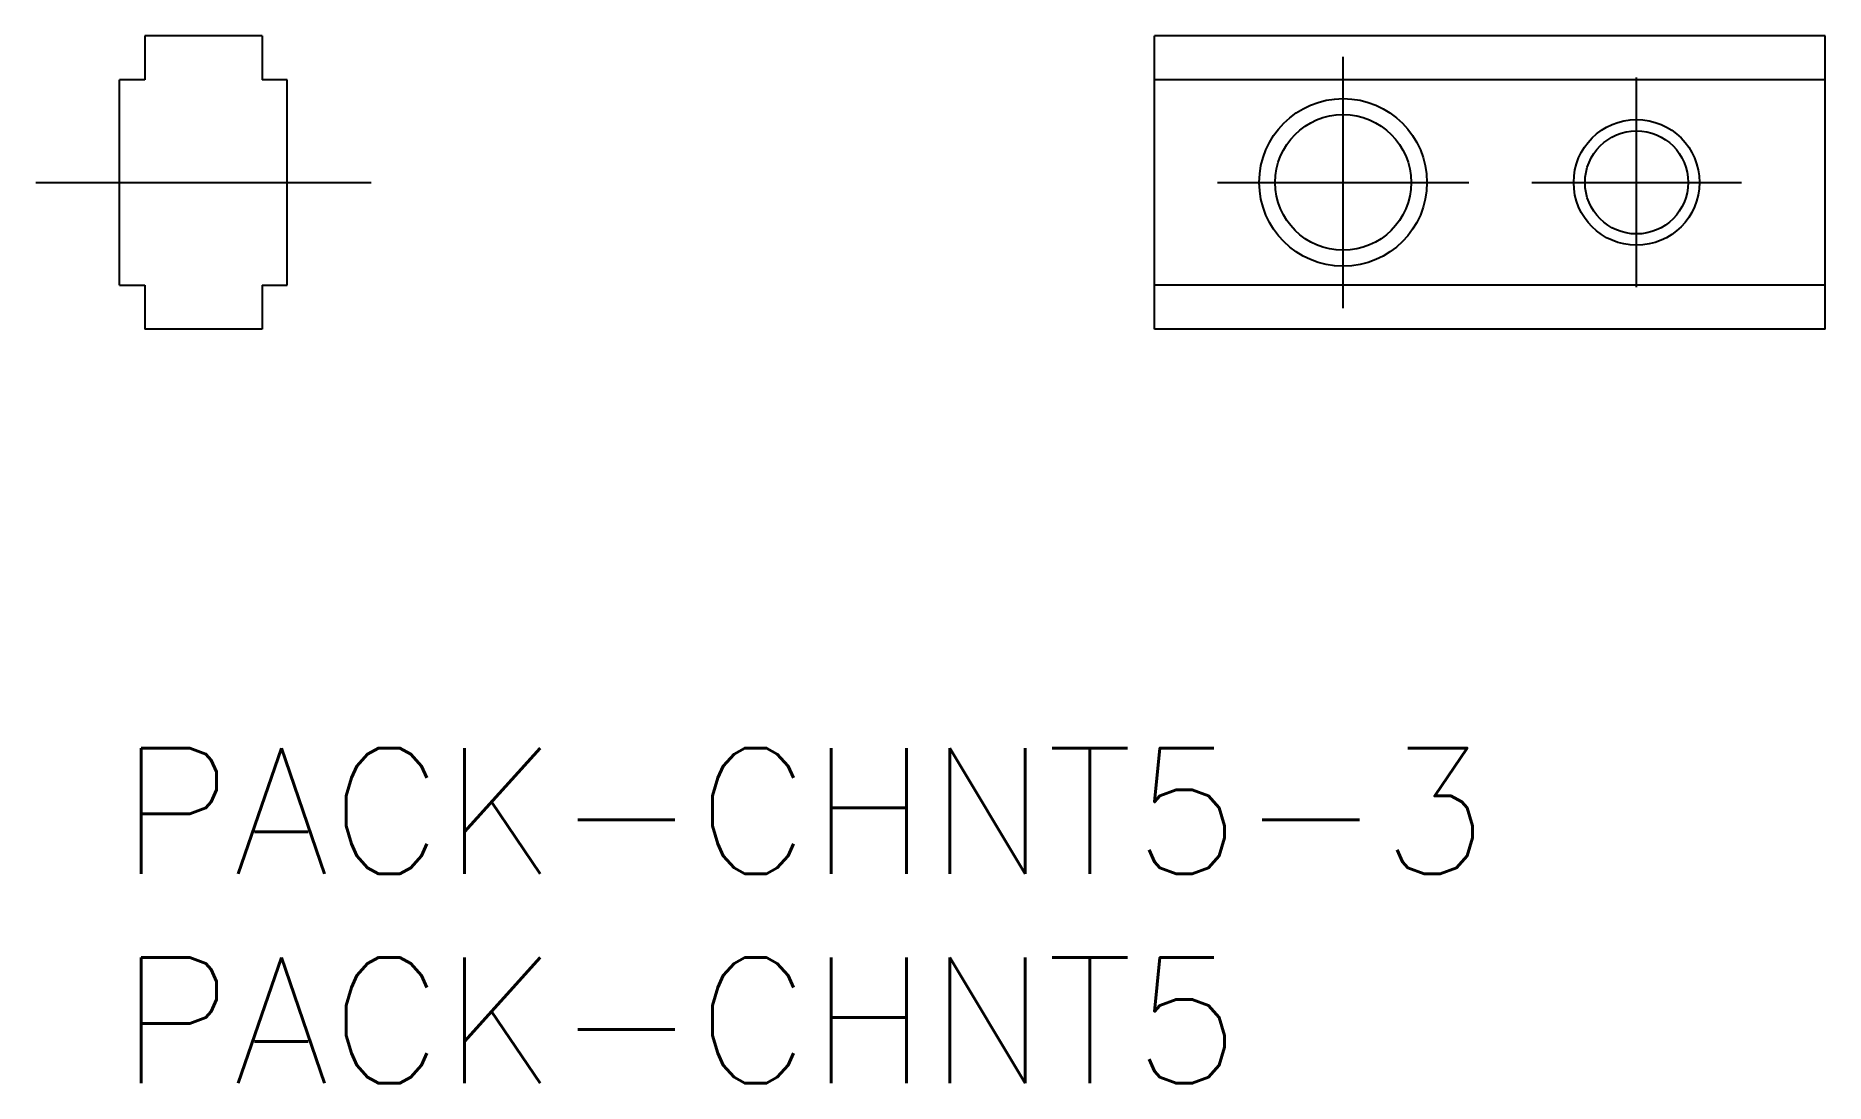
# Model space of a CAD drawing. Extents: x -2 to 40.7, y -8 to 17.
import ezdxf

# ---------------------------------------------------------------- set-up
doc = ezdxf.new("R2010")
doc.units = 0
doc.header["$LTSCALE"] = 0.5
doc.linetypes.add('CENTER', pattern=[50.8, 31.75, -6.35, 6.35, -6.35])
for name, color, linetype in [('MSM_CENTER', 1, 'CENTER'), ('MSM_CONTINUOUS', 7, 'CONTINUOUS'), ('MSM_NARROW', 5, 'CONTINUOUS'), ('MSM_PART_NUMBER', 7, 'CONTINUOUS')]:
    doc.layers.add(name, color=color, linetype=linetype)
doc.styles.get("Standard").update_dxf_attribs({"font": 'txt.shx', "height": 3, "bigfont": 'bigfont.shx'})

# ---------------------------------------------------------------- blocks, each defined once
blk = doc.blocks.new('*U16')
at = {"layer": 'MSM_PART_NUMBER'}
blk.add_text('PACK-CHNT5-3', height=3, dxfattribs=at).set_placement((0, -3))
blk = doc.blocks.new('*U17')
at = {"layer": 'MSM_PART_NUMBER'}
blk.add_text('PACK-CHNT5', height=3, dxfattribs=at).set_placement((0, -8))

msp = doc.modelspace()

# ---------------------------------------------------------------- linework, layer by layer
at = {"layer": 'MSM_CENTER'}
for p, q in [((29.184, 10.5), (29.184, 16.5)), ((36.184, 11), (36.184, 16)), ((-2, 13.5), (6, 13.5)), ((26.184, 13.5), (32.184, 13.5)), ((33.684, 13.5), (38.684, 13.5))]:
    msp.add_line(p, q, dxfattribs=at)
at = {"layer": 'MSM_CONTINUOUS'}
for p, q in [((0.6, 17), (0.6, 15.95)), ((3.4, 17), (0.6, 17)), ((3.4, 17), (3.4, 15.95)), ((24.684, 10), (24.684, 17)), ((40.684, 17), (24.684, 17)), ((40.684, 10), (40.684, 17)), ((0, 11.05), (0, 15.95)), ((0.6, 15.95), (0, 15.95)), ((4, 15.95), (3.4, 15.95)), ((4, 11.05), (4, 15.95)), ((40.684, 15.95), (24.684, 15.95)), ((0, 11.05), (0.6, 11.05)), ((0.6, 11.05), (0.6, 10)), ((3.4, 11.05), (3.4, 10)), ((3.4, 11.05), (4, 11.05)), ((40.684, 11.05), (24.684, 11.05)), ((3.4, 10), (0.6, 10)), ((40.684, 10), (24.684, 10))]:
    msp.add_line(p, q, dxfattribs=at)
for centre, radius in [((29.184, 13.5), 1.621), ((36.184, 13.5), 1.23)]:
    msp.add_circle(centre, radius, dxfattribs=at)
at = {"layer": 'MSM_NARROW'}
for centre, radius in [((29.184, 13.5), 2), ((36.184, 13.5), 1.5)]:
    msp.add_circle(centre, radius, dxfattribs=at)

# ---------------------------------------------------------------- block references
at = {"layer": 'MSM_CONTINUOUS'}
for name in ['*U16', '*U17']:
    msp.add_blockref(name, (0, 0), dxfattribs=at)

doc.saveas('drawing.dxf')
